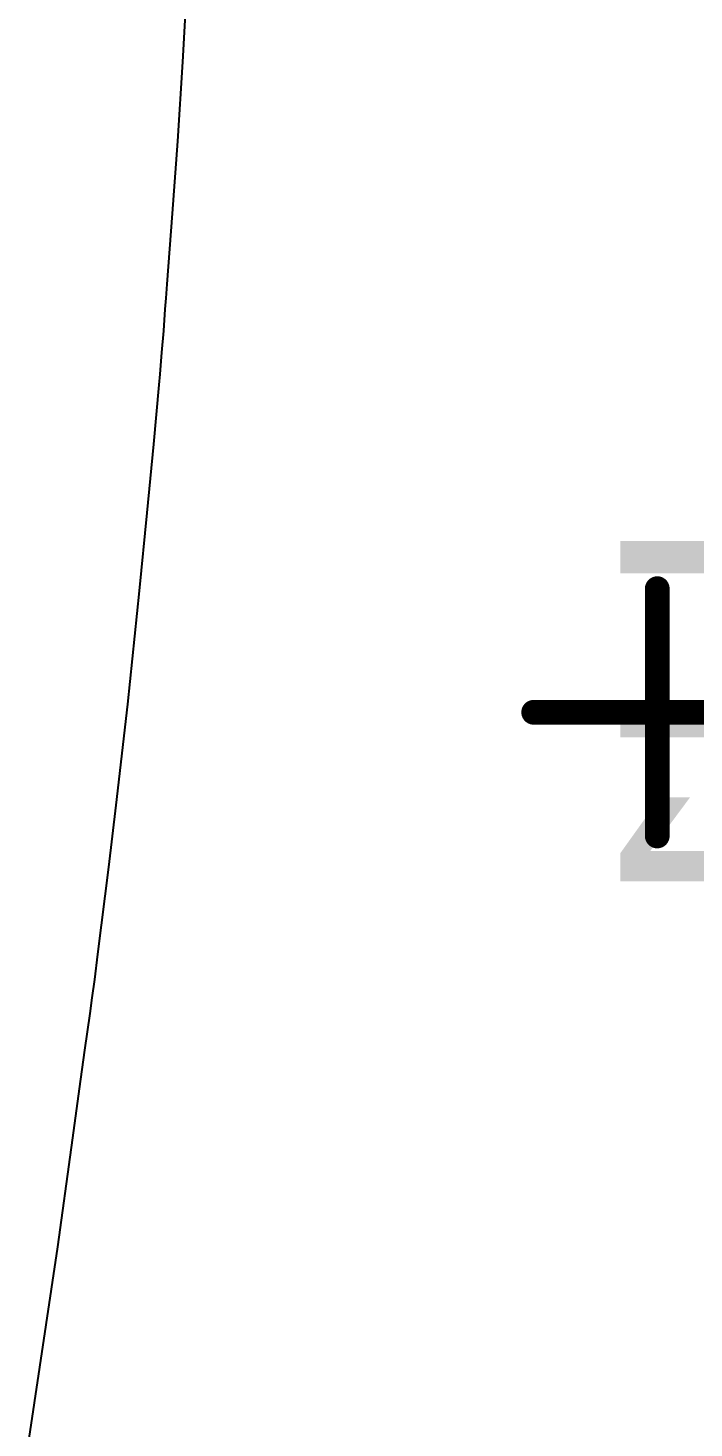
# Model space of a CAD drawing. Header units: inches. Extents: x -30 to 118, y 20 to 51.
# Drawn here: x 76.65 to 79.35, y 29.91 to 35.57 of the extents above; entities that cross this region are included whole.
import ezdxf

# ---------------------------------------------------------------- set-up
doc = ezdxf.new("R2010")
doc.units = ezdxf.units.IN
for name, color, linetype in [('Bottom Courtyard', 56, 'Continuous'), ('Bottom Overlay', 54, 'Continuous'), ('Top Overlay', 2, 'Continuous')]:
    doc.layers.add(name, color=color, linetype=linetype)
doc.styles.add('Arial', font='', dxfattribs={"height": 0.2})
doc.styles.get('Arial').set_extended_font_data('Arial')

# ---------------------------------------------------------------- blocks, each defined once
blk = doc.blocks.new('TQFP80P1200X1200X120_44N_B_588')
at = {"layer": 'Bottom Courtyard'}
for points in [[(0, -0.5, 0.1, 0.1, 0), (0, 0.5, 0.1, 0.1, 0)], [(0.5, 0, 0.1, 0.1, 0), (-0.5, 0, 0.1, 0.1, 0)]]:
    blk.add_lwpolyline(points, format="xyseb", dxfattribs=at)
for points in [[(-0.525, 0, 0.05, 0.05, 1), (-0.475, 0, 0.05, 0.05, 1)], [(0.475, 0, 0.05, 0.05, 1), (0.525, 0, 0.05, 0.05, 1)], [(-0.025, -0.5, 0.05, 0.05, 1), (0.025, -0.5, 0.05, 0.05, 1)]]:
    blk.add_lwpolyline(points, format="xyseb", close=True, dxfattribs=at)

msp = doc.modelspace()

# ---------------------------------------------------------------- linework, layer by layer
at = {"layer": 'Top Overlay'}
for p, q in [((77.2993, 35.7867), (77.2795, 35.4302)), ((77.2795, 35.4302), (77.2589, 35.1084)), ((77.2589, 35.1084), (77.2371, 34.8159)), ((77.2371, 34.8159), (77.2156, 34.5313)), ((77.2156, 34.5313), (77.2117, 34.4742)), ((77.2117, 34.4742), (77.2086, 34.4304)), ((77.2086, 34.4304), (77.2021, 34.3427)), ((77.2021, 34.3427), (77.195, 34.2551)), ((77.195, 34.2551), (77.1875, 34.1676)), ((77.1875, 34.1676), (77.1836, 34.1238)), ((77.1836, 34.1238), (77.1618, 33.8844)), ((77.1836, 34.1238), (77.1836, 34.1238)), ((77.1618, 33.8844), (77.1351, 33.6058)), ((77.1351, 33.6058), (77.1038, 33.2906)), ((77.1038, 33.2906), (77.0563, 32.8335)), ((77.0563, 32.8335), (77.0096, 32.4244)), ((77.0096, 32.4244), (76.9794, 32.1738)), ((76.9794, 32.1738), (76.9362, 31.822)), ((76.9362, 31.822), (76.9232, 31.7201)), ((76.9232, 31.7201), (76.9132, 31.6456)), ((76.9132, 31.6456), (76.904, 31.582)), ((76.904, 31.582), (76.883, 31.4342)), ((76.883, 31.4342), (76.8666, 31.3167)), ((76.8666, 31.3167), (76.8284, 31.0402)), ((76.8284, 31.0402), (76.7742, 30.6386)), ((76.7742, 30.6386), (76.6543, 29.837))]:
    msp.add_line(p, q, dxfattribs=at)

# ---------------------------------------------------------------- block references
at = {"rotation": 270}
msp.add_blockref('TQFP80P1200X1200X120_44N_B_588', (79.2, 32.8), dxfattribs=at)

# ---------------------------------------------------------------- texts
at = {"layer": 'Bottom Overlay', "style": 'Arial', "text_generation_flag": 2}
msp.add_text('U1', height=1, rotation=90, dxfattribs=at).set_placement((80.05, 33.6))

doc.saveas('drawing.dxf')
